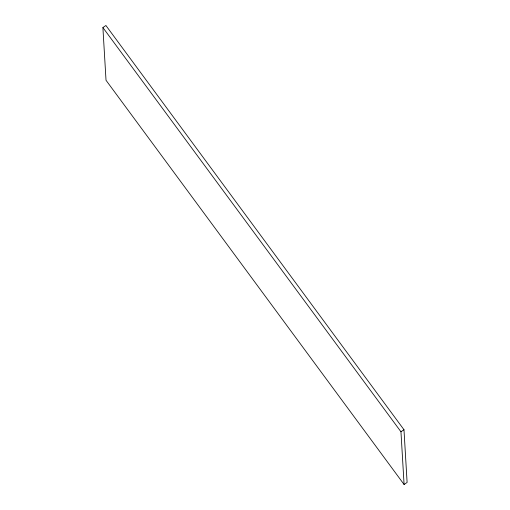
<?xml version="1.0" encoding="UTF-8"?>
<svg xmlns="http://www.w3.org/2000/svg" width="510" height="510" viewBox="0 0 510 510"><rect width="100%" height="100%" fill="white"/><g stroke="black" fill="none" stroke-linecap="round" stroke-linejoin="round"><path stroke-width="0.76" d="M102.892 27.553L105.914 25.5L403.977 429.72L407.107 482.447L404.086 484.5L106.023 80.28L102.892 27.553L400.956 431.772L404.086 484.5M400.956 431.772L403.977 429.72"/></g></svg>
